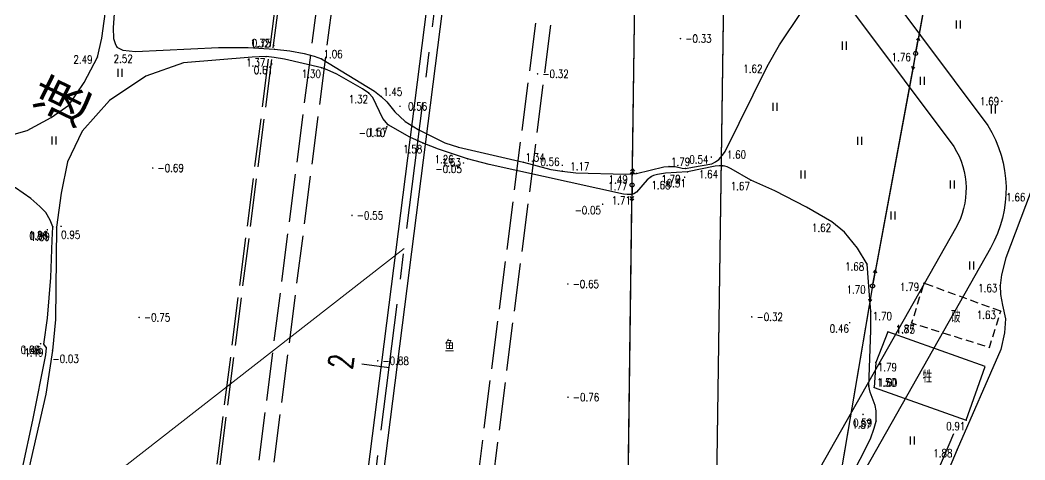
# Model space of a CAD drawing. Extents: x 500036 to 1001740, y 2543128 to 5086681.
# Drawn here: x 500697.2 to 500822.7, y 2543734.5 to 2543789.5 of the extents above; entities that cross this region are included whole.
import ezdxf
from ezdxf.enums import TextEntityAlignment as Align

# ---------------------------------------------------------------- set-up
doc = ezdxf.new("R2010")
doc.units = 0
doc.header["$LTSCALE"] = 0.5
for name, pattern in [('ACAD_ISO02W100', [15, 12, -3]), ('CENTER', [50.8, 31.75, -6.35, 6.35, -6.35]), ('X5', [3, 2, -1])]:
    doc.linetypes.add(name, pattern=pattern)
doc.layers.get('0').update_dxf_attribs({"linetype": 'CONTINUOUS', "lineweight": 5})
for name, color, linetype in [('0-文字', 7, 'CONTINUOUS'), ('GCD', 8, 'CONTINUOUS'), ('L-河涌边线', 160, 'CONTINUOUS'), ('station', 6, 'CONTINUOUS'), ('zhix', 2, 'CONTINUOUS'), ('分隔带', 3, 'CONTINUOUS'), ('地形图', 8, 'CONTINUOUS'), ('虚线', 11, 'ACAD_ISO02W100'), ('路基边线', 1, 'CONTINUOUS')]:
    doc.layers.add(name, color=color, linetype=linetype)
doc.layers.add('隧道', color=6, linetype='CONTINUOUS', lineweight=5)
doc.styles.add('GTF_XW', font='simplex1.shx', dxfattribs={"width": 0.7, "bigfont": 'hztxt.shx'})
doc.styles.add('HZ', font='romans.shx', dxfattribs={"width": 0.8, "bigfont": 'hztxt.shx'})
doc.styles.get("Standard").update_dxf_attribs({"font": 'simplex1.shx', "width": 0.7, "bigfont": 'hztxt.shx'})
doc.linetypes.add('10421', pattern='A,2,[150,AAA.SHX,S=1,R=0,X=0,Y=1],1e-11', length=2)

# ---------------------------------------------------------------- blocks, each defined once
blk = doc.blocks.new('GC200')
at = {"linetype": 'Continuous', "const_width": 0.2, "flags": 128}
blk.add_lwpolyline([(-0.1, 0, 1), (0.1, 0, 1)], format="xyb", close=True, dxfattribs=at)
blk = doc.blocks.new('gc121')
for p, q in [((-0.5, -1), (-0.5, 1)), ((0.5, -1), (0.5, 1))]:
    blk.add_line(p, q)
blk = doc.blocks.new('gc013a')
at = {"linetype": 'Continuous'}
blk.add_line((0.5, 0), (4, 0), dxfattribs=at)
at = {"linetype": 'Continuous', "flags": 128}
for points in [[(2.88, 0.5), (3.38, 0), (2.88, -0.5)], [(3.5, 0.5), (4, 0), (3.5, -0.5)]]:
    blk.add_lwpolyline(points, dxfattribs=at)
blk = doc.blocks.new('gc013b')
at = {"linetype": 'Continuous'}
blk.add_line((0.5, 0), (4, 0), dxfattribs=at)
at = {"linetype": 'Continuous', "flags": 128}
blk.add_lwpolyline([(3.39, 0.35), (4, 0), (3.39, -0.35)], dxfattribs=at)
blk = doc.blocks.new('gc170')
at = {"linetype": 'Continuous'}
blk.add_circle((0, 0), 0.5, dxfattribs=at)

msp = doc.modelspace()

# ---------------------------------------------------------------- linework, layer by layer
at = {"layer": 'L-河涌边线', "linetype": 'Continuous', "flags": 128}
msp.add_lwpolyline([(500813.828, 2543737.774), (500797.585, 2543699.58), (500793.936, 2543689.562), (500780.043, 2543655.587, 0.3621877), (500782.364, 2543648.261), (500932.955, 2543551.952)], format="xyb", dxfattribs=at)
at = {"layer": 'station', "color": 6}
msp.add_line((500743.291, 2543746.05), (500739.889, 2543746.483), dxfattribs=at)
at = {"layer": 'zhix', "linetype": 'CENTER', "flags": 128}
msp.add_lwpolyline([(500793.177, 2543473.03), (500792.623, 2543473.863), (500792.07, 2543474.696), (500791.517, 2543475.529), (500790.964, 2543476.363), (500790.411, 2543477.196), (500789.859, 2543478.029), (500789.306, 2543478.863), (500788.754, 2543479.697), (500788.203, 2543480.531), (500787.652, 2543481.365), (500787.101, 2543482.2), (500786.551, 2543483.035), (500786.001, 2543483.871), (500785.452, 2543484.707), (500784.904, 2543485.543), (500784.357, 2543486.38), (500783.81, 2543487.217), (500783.264, 2543488.055), (500782.719, 2543488.893), (500782.174, 2543489.732), (500781.631, 2543490.572), (500781.089, 2543491.412), (500780.548, 2543492.253), (500780.008, 2543493.094), (500779.469, 2543493.937), (500778.931, 2543494.78), (500778.395, 2543495.624), (500777.859, 2543496.468), (500777.326, 2543497.314), (500776.793, 2543498.161), (500776.262, 2543499.008), (500775.733, 2543499.856), (500775.205, 2543500.706), (500774.679, 2543501.556), (500774.154, 2543502.407), (500773.631, 2543503.26), (500773.11, 2543504.113), (500772.59, 2543504.968), (500772.073, 2543505.823), (500771.557, 2543506.68), (500771.044, 2543507.538), (500770.532, 2543508.397), (500770.022, 2543509.258), (500769.515, 2543510.119), (500769.009, 2543510.982), (500768.506, 2543511.846), (500768.006, 2543512.712), (500767.507, 2543513.579), (500767.011, 2543514.447), (500766.517, 2543515.317), (500766.026, 2543516.188), (500765.537, 2543517.06), (500765.051, 2543517.934), (500764.568, 2543518.81), (500764.087, 2543519.687), (500763.609, 2543520.565), (500763.134, 2543521.445), (500762.662, 2543522.326), (500762.193, 2543523.209), (500761.726, 2543524.094), (500761.263, 2543524.98), (500760.803, 2543525.868), (500760.346, 2543526.757), (500759.892, 2543527.648), (500759.441, 2543528.541), (500758.994, 2543529.436), (500758.55, 2543530.332), (500758.11, 2543531.229), (500757.673, 2543532.129), (500757.239, 2543533.03, -0.1086604), (500732.772, 2543637.598), (500732.761, 2543638.598), (500732.753, 2543639.598), (500732.75, 2543640.598), (500732.75, 2543641.598), (500732.754, 2543642.598), (500732.762, 2543643.598), (500732.773, 2543644.598), (500732.788, 2543645.598), (500732.807, 2543646.598), (500732.829, 2543647.597), (500732.854, 2543648.597), (500732.883, 2543649.597), (500732.915, 2543650.596), (500732.951, 2543651.596), (500732.989, 2543652.595), (500733.031, 2543653.594), (500733.076, 2543654.593), (500733.124, 2543655.592), (500733.175, 2543656.59), (500733.228, 2543657.589), (500733.285, 2543658.587), (500733.344, 2543659.586), (500733.407, 2543660.584), (500733.471, 2543661.582), (500733.539, 2543662.579), (500733.609, 2543663.577), (500733.681, 2543664.574), (500733.756, 2543665.571), (500733.834, 2543666.568), (500733.913, 2543667.565), (500733.995, 2543668.562), (500734.079, 2543669.558), (500734.166, 2543670.555), (500734.254, 2543671.551), (500734.345, 2543672.547), (500734.437, 2543673.542), (500734.531, 2543674.538), (500734.628, 2543675.533), (500734.726, 2543676.528), (500734.826, 2543677.523), (500734.927, 2543678.518), (500735.031, 2543679.513), (500735.135, 2543680.507), (500735.242, 2543681.502), (500735.35, 2543682.496), (500735.459, 2543683.49), (500735.569, 2543684.484), (500735.681, 2543685.477), (500735.795, 2543686.471), (500735.909, 2543687.464), (500736.024, 2543688.458), (500736.141, 2543689.451), (500736.259, 2543690.444), (500736.377, 2543691.437), (500736.497, 2543692.43), (500736.617, 2543693.423), (500736.738, 2543694.415), (500736.86, 2543695.408), (500736.983, 2543696.4), (500737.106, 2543697.393), (500737.229, 2543698.385), (500737.354, 2543699.377), (500737.478, 2543700.369), (500737.603, 2543701.361), (500737.729, 2543702.354), (500737.855, 2543703.346), (500737.98, 2543704.338), (500738.107, 2543705.33), (500738.233, 2543706.322), (500738.359, 2543707.314), (500779.058, 2544027.005)], format="xyb", dxfattribs=at)
at = {"layer": '分隔带', "flags": 128}
for points in [[(500737.367, 2543707.44), (500778.066, 2544027.131, 0.024684)], [(500739.351, 2543707.187), (500780.05, 2544026.879, 0.0174468)], [(500776.48, 2543823.581), (500813.861, 2543773.659, -0.2748305), (500814.074, 2543763.44), (500782.745, 2543708.164)]]:
    msp.add_lwpolyline(points, format="xyb", dxfattribs=at)
at = {"layer": '地形图', "color": 1, "linetype": 'Continuous'}
msp.add_line((500783.697, 2543692.777), (500786.954, 2543921.198), dxfattribs=at)
at = {"layer": '地形图', "linetype": 'Continuous'}
for p, q in [((500773.686, 2543770.872), (500775.79, 2543916.7)), ((500813.154, 2543808.023), (500809.429, 2543787.266)), ((500808.711, 2543783.331), (500804.052, 2543758.225)), ((500772.982, 2543716.701), (500773.631, 2543766.872)), ((500803.352, 2543754.287), (500799.677, 2543732.679))]:
    msp.add_line(p, q, dxfattribs=at)
at = {"layer": '地形图', "linetype": 'Continuous', "flags": 128}
for points in [[(500773.657, 2543768.872), (500775.819, 2543918.7), (500775.531, 2543947.526)], [(500813.507, 2543809.992), (500809.076, 2543785.297), (500803.687, 2543756.259), (500799.342, 2543730.707), (500794.752, 2543707.397), (500758.216, 2543714.651), (500735.919, 2543718.846), (500699.502, 2543726.227), (500661.202, 2543734.632)], [(500770.9, 2543519.278), (500770.979, 2543582.911), (500772.071, 2543641.748), (500772.956, 2543714.701), (500773.657, 2543768.872)]]:
    msp.add_lwpolyline(points, dxfattribs=at)
at = {"layer": '地形图', "linetype": '10421', "flags": 128}
for points in [[(500782.837, 2543908.519), (500769.267, 2543914.156), (500759.448, 2543918.218), (500747.754, 2543922.636), (500731.638, 2543928.238), (500723.025, 2543931.205), (500718.091, 2543932.677), (500714.309, 2543933.416), (500710.854, 2543933.908), (500705.394, 2543933.718), (500704.586, 2543933.567), (500704.036, 2543933.345), (500703.351, 2543932.803), (500702.931, 2543932.236), (500699.34, 2543925.43), (500698.681, 2543923.504), (500698.329, 2543921.661), (500697.882, 2543915.109), (500697.503, 2543912.896), (500696.412, 2543910.968), (500696.412, 2543910.968), (500695.996, 2543909.971), (500695.626, 2543908.937), (500692.709, 2543898.328), (500692.494, 2543897.826), (500692.126, 2543897.393), (500691.791, 2543897.228), (500691.385, 2543897.161), (500688.865, 2543898.289), (500688.534, 2543898.318), (500688.314, 2543898.228), (500688.094, 2543898.059), (500687.957, 2543897.72), (500686.676, 2543894.787), (500686.137, 2543892.95), (500682.554, 2543876.417), (500680.625, 2543868.606), (500680.552, 2543867.873), (500680.527, 2543866.936), (500680.698, 2543865.124), (500682.727, 2543859.589), (500684.146, 2543853.685), (500684.282, 2543853.434), (500684.408, 2543853.246), (500684.748, 2543853.19), (500685.177, 2543853.325), (500686.2, 2543854.046), (500686.519, 2543854.161), (500686.813, 2543854.174), (500687.028, 2543854.131), (500687.274, 2543854.03), (500689.014, 2543852.719), (500689.126, 2543852.515), (500689.157, 2543852.273), (500689.14, 2543851.86), (500688.824, 2543851.52), (500688.784, 2543851.339), (500688.943, 2543851.137), (500690.061, 2543850.526), (500694.718, 2543848.384), (500698.217, 2543846.85), (500701.658, 2543845.59), (500706.487, 2543844.06), (500708.414, 2543843.56), (500711.042, 2543842.943), (500712.149, 2543842.569), (500713.198, 2543841.978), (500715.468, 2543840.063), (500716.166, 2543839.618), (500718.788, 2543838.246), (500719.556, 2543838.034), (500720.098, 2543837.957), (500720.683, 2543838.182), (500721.777, 2543839.268), (500721.989, 2543839.406), (500722.214, 2543839.465), (500722.534, 2543839.325), (500723.074, 2543838.856), (500723.144, 2543838.557), (500723.099, 2543838.203), (500722.168, 2543836.854), (500722.022, 2543836.307), (500722.142, 2543835.721), (500722.898, 2543834.415), (500723.107, 2543833.603), (500723.034, 2543833.074), (500722.849, 2543832.56), (500720.732, 2543828.454), (500719.81, 2543826.954), (500715.983, 2543822.988), (500715.399, 2543822.275), (500714.785, 2543821.366), (500714.171, 2543820.203), (500713.769, 2543819), (500713.447, 2543817.861), (500711.077, 2543806.253), (500709.061, 2543798.909), (500708.737, 2543797.435), (500708.659, 2543796.053), (500708.982, 2543791.195), (500708.956, 2543790.31), (500708.819, 2543788.518), (500708.858, 2543787.16), (500709.059, 2543786.558), (500709.29, 2543786.106), (500710.006, 2543785.717), (500711.614, 2543785.53), (500721.985, 2543786.026), (500725.684, 2543786.032), (500728.96, 2543785.823), (500730.891, 2543785.62), (500732.685, 2543785.311), (500733.942, 2543784.974), (500734.84, 2543784.623), (500741.462, 2543780.571), (500742.293, 2543779.925), (500743.017, 2543779.257), (500743.986, 2543777.996), (500745.283, 2543776.801), (500746.93, 2543775.811), (500750.254, 2543774.151), (500751.961, 2543773.577), (500760.078, 2543771.712), (500763.514, 2543770.807), (500764.925, 2543770.597), (500766.606, 2543770.408), (500772.834, 2543770.224), (500774.212, 2543770.319), (500777.615, 2543771.127), (500778.264, 2543771.169), (500779.036, 2543771.175), (500779.912, 2543770.964), (500780.304, 2543770.936), (500781.199, 2543771.1), (500783.614, 2543771.535), (500784.069, 2543771.765), (500784.49, 2543772.065), (500784.957, 2543772.577), (500785.294, 2543773.071), (500790.547, 2543783.684), (500792.054, 2543786.357), (500794.851, 2543790.521), (500795.465, 2543791.814), (500795.635, 2543792.569), (500795.727, 2543793.631), (500795.438, 2543794.233), (500794.82, 2543794.75), (500792.948, 2543795.171), (500792.798, 2543795.312), (500792.74, 2543795.437), (500792.745, 2543795.715), (500792.855, 2543795.954), (500795.917, 2543800.986), (500802.525, 2543813.48), (500803.517, 2543815.748), (500803.846, 2543817.688), (500803.975, 2543820.637), (500804.441, 2543824.387), (500804.695, 2543825.516), (500805.172, 2543827.455), (500811.764, 2543850.604), (500812.601, 2543853.513), (500817.328, 2543866.853), (500817.801, 2543868.77), (500817.657, 2543870.104), (500817.288, 2543871.053), (500815.749, 2543872.431), (500814.698, 2543873.094), (500810.743, 2543874.302), (500797.755, 2543877.778), (500795.376, 2543878.551), (500794.125, 2543879.295), (500793.424, 2543880.265), (500793.37, 2543881.614), (500793.505, 2543883.191), (500793.773, 2543891.762), (500793.495, 2543894.489), (500793.139, 2543896.894), (500790.282, 2543902.612), (500789.191, 2543904.296), (500788.009, 2543905.52), (500786.576, 2543906.451)], [(500683.421, 2543777.802), (500690.497, 2543775.382), (500693.208, 2543775.065), (500695.297, 2543774.904), (500698.083, 2543775.66), (500701.063, 2543777.291), (500703.284, 2543778.854), (500705.179, 2543781.657), (500706.848, 2543784.842), (500707.396, 2543787.194), (500707.997, 2543791.453), (500708.195, 2543796.24), (500708.415, 2543797.824), (500708.943, 2543800.418), (500710.116, 2543805.165), (500712.796, 2543815.584), (500712.99, 2543816.926), (500713.547, 2543819.606), (500713.866, 2543820.643), (500714.385, 2543821.816), (500714.619, 2543822.662), (500714.619, 2543822.662), (500715.86, 2543827.829), (500716.276, 2543830.076), (500716.354, 2543831.818), (500716.231, 2543833.813), (500715.781, 2543836.763), (500715.58, 2543837.691), (500714.832, 2543838.994), (500714.126, 2543839.721), (500713.459, 2543840.165), (500710.994, 2543841.231), (500699.344, 2543845.328), (500698.125, 2543845.482), (500696.664, 2543845.519), (500695.356, 2543845.392), (500693.728, 2543845.109), (500691.71, 2543844.328), (500689.726, 2543843.458), (500688.024, 2543842.515), (500686.801, 2543841.577), (500686.039, 2543840.758), (500685.342, 2543839.074), (500682.23, 2543828.046), (500681.345, 2543824.131), (500678.037, 2543805.806), (500675.611, 2543790.638), (500675.425, 2543788.589), (500675.478, 2543787.168), (500676.237, 2543784.273), (500677.051, 2543782.518), (500678.028, 2543781.246), (500679.021, 2543780.372), (500680.783, 2543779.062)], [(500706.529, 2543720.979), (500708.174, 2543720.499), (500709.745, 2543720.177), (500720.746, 2543719.883), (500722.586, 2543719.769), (500726.647, 2543719.513), (500732.644, 2543719.164), (500735.919, 2543718.846), (500738.058, 2543718.589), (500743.408, 2543717.631), (500744.995, 2543717.413), (500746.995, 2543717.201), (500760.419, 2543716.522), (500763.621, 2543716.181), (500769.344, 2543715.367), (500772.08, 2543715.103), (500772.748, 2543715.047), (500775.744, 2543715.105), (500778.164, 2543715.136), (500781.92, 2543715.039), (500784.234, 2543714.894), (500787, 2543714.575), (500787.895, 2543714.373), (500790.184, 2543713.683), (500791.043, 2543713.628), (500791.708, 2543713.781), (500792.15, 2543713.917), (500793.549, 2543714.617), (500794.534, 2543715.245), (500795.468, 2543716.071), (500796.661, 2543717.913), (500797.732, 2543720.091), (500798.372, 2543722.062), (500799.374, 2543727.125), (500800.126, 2543729.72), (500800.858, 2543732.095), (500803.447, 2543737.175), (500803.892, 2543738.504), (500804.137, 2543739.393), (500804.163, 2543740.655), (500804.022, 2543741.342), (500803.417, 2543742.995), (500803.246, 2543743.756), (500803.486, 2543750.691), (500803.476, 2543753.099), (500803.333, 2543755.106), (500803.006, 2543758.988), (500801.799, 2543760.973), (500800.188, 2543762.985), (500798.626, 2543764.274), (500795.442, 2543766.112), (500791.489, 2543768.134), (500788.471, 2543769.48), (500786.047, 2543770.907), (500785.534, 2543771.145), (500785.248, 2543771.214), (500784.991, 2543771.265), (500784.531, 2543771.256), (500784.049, 2543771.205), (500780.566, 2543770.502), (500777.837, 2543770.36), (500776.815, 2543770.187), (500776.335, 2543770.037), (500776.061, 2543769.914), (500775.536, 2543769.527), (500774.206, 2543767.977), (500773.884, 2543767.775), (500773.604, 2543767.688), (500773.051, 2543767.682), (500772.585, 2543767.729), (500755.788, 2543771.432), (500753.106, 2543772.135), (500749.477, 2543773.358), (500747.533, 2543774.108), (500745.86, 2543774.842), (500743.173, 2543776.386), (500742.52, 2543777.176), (500741.244, 2543779.813), (500740.76, 2543780.342), (500739.958, 2543780.89), (500736.777, 2543782.714), (500735.567, 2543783.254), (500734.871, 2543783.505), (500730.206, 2543784.607), (500728.934, 2543784.815), (500727.916, 2543784.906), (500726.198, 2543784.855), (500717.617, 2543784.129), (500712.892, 2543782.483), (500708.354, 2543779.408), (500704.932, 2543775.605), (500703.125, 2543771.764), (500702.321, 2543767.851), (500701.748, 2543763.612), (500701.6, 2543752.054), (500701.232, 2543748.217), (500700.381, 2543742.743), (500698.005, 2543732.182), (500697.874, 2543731.287), (500697.885, 2543730.639), (500697.99, 2543729.51), (500698.254, 2543728.338), (500698.633, 2543727.528), (500699.554, 2543726.418), (500699.942, 2543725.09), (500700.158, 2543724.447), (500700.715, 2543723.963), (500701.083, 2543723.681), (500701.833, 2543723.209), (500703.609, 2543722.202), (500704.511, 2543721.793)], [(500663.66, 2543741.227), (500662.974, 2543733.681), (500663.29, 2543718.121), (500663.504, 2543716.435), (500663.688, 2543716.041), (500663.925, 2543715.737), (500664.45, 2543715.602), (500666.085, 2543715.399), (500668.023, 2543715.212), (500669.652, 2543715.226), (500673.605, 2543715.712), (500677.91, 2543716.601), (500680.326, 2543717.556), (500682.457, 2543718.582), (500686.733, 2543722.006), (500687.629, 2543722.661), (500688.585, 2543723.134), (500689.719, 2543723.633), (500691.794, 2543724.368), (500692.551, 2543724.776), (500693.564, 2543725.596), (500694.573, 2543726.725), (500695.312, 2543727.699), (500696.114, 2543729.243), (500696.654, 2543730.65), (500697.48, 2543733.493), (500698.796, 2543739.494), (500700.403, 2543747.664), (500700.468, 2543748.547), (500700.165, 2543748.997), (500700.601, 2543752.231), (500701.023, 2543757.313), (500701.193, 2543761.963), (500701.28, 2543763.652), (500700.948, 2543764.486), (500700.387, 2543765.416), (500699.665, 2543766.194), (500698.546, 2543767.178), (500696.593, 2543768.499), (500694.68, 2543769.614), (500692.144, 2543770.843), (500688.733, 2543771.894), (500683.706, 2543773.055), (500681.914, 2543773.259), (500680.461, 2543773.309), (500679.224, 2543773.016), (500677.328, 2543772.456), (500675.148, 2543771.585), (500674.15, 2543771.064), (500672.7, 2543770.143), (500671.537, 2543769.212), (500671.116, 2543768.735), (500670.511, 2543767.991), (500669.428, 2543766.44), (500667.662, 2543763.28), (500667.123, 2543761.483), (500665.749, 2543753.777)]]:
    msp.add_lwpolyline(points, close=True, dxfattribs=at)
at = {"layer": '地形图', "color": 1, "linetype": 'Continuous', "flags": 128}
msp.add_lwpolyline([(500783.672, 2543691.027), (500786.978, 2543922.947)], dxfattribs=at)
at = {"layer": '地形图', "linetype": '10421', "flags": 128}
msp.add_lwpolyline([(500860.343, 2543851.928), (500860.047, 2543848.173), (500860.224, 2543843.871), (500860.586, 2543841.436), (500861.444, 2543839.235), (500862.157, 2543836.826), (500862.338, 2543834.809), (500861.901, 2543832.451), (500860.911, 2543830.439), (500859.128, 2543827.609), (500851.893, 2543817.011), (500850.945, 2543815.282), (500850.008, 2543813.394), (500847.518, 2543806.489), (500847.098, 2543805.734), (500846.64, 2543805.158), (500845.603, 2543804.195), (500844.63, 2543803.65), (500843.912, 2543803.41), (500843.033, 2543803.431), (500841.899, 2543803.694), (500838.886, 2543804.666), (500837.358, 2543805.028), (500836.219, 2543805.211), (500835.198, 2543805.278), (500833.319, 2543805.204), (500832.559, 2543805.261), (500831.069, 2543805.446), (500823.29, 2543806.657), (500820.881, 2543807.2), (500817.506, 2543808.162), (500813.685, 2543809.652), (500811.133, 2543811.063), (500810.562, 2543811.189), (500809.059, 2543811.24), (500806.627, 2543811.101), (500804.968, 2543810.83), (500804.108, 2543810.524), (500803.544, 2543810.028), (500802.875, 2543809.264), (500802.289, 2543808.208), (500801.898, 2543807.177), (500801.711, 2543806.174), (500801.722, 2543805.504), (500802.184, 2543804.167), (500802.293, 2543803.494), (500802.284, 2543802.744), (500802.173, 2543802.052), (500802.121, 2543801.759), (500802.038, 2543801.542), (500801.778, 2543801.351), (500798.924, 2543800.552), (500798.309, 2543800.226), (500798.148, 2543800.084), (500798.065, 2543799.938), (500797.985, 2543799.517), (500798.448, 2543797.098), (500798.544, 2543796.806), (500798.733, 2543796.507), (500798.851, 2543796.454), (500799.025, 2543796.436), (500799.182, 2543796.474), (500799.312, 2543796.541), (500800.273, 2543797.618), (500800.469, 2543797.754), (500800.737, 2543797.895), (500801.053, 2543797.953), (500801.388, 2543797.941), (500804.649, 2543797.386), (500805.832, 2543797.09), (500809.789, 2543795.991), (500814.45, 2543794.43), (500819.265, 2543792.747), (500823.708, 2543790.935), (500830.01, 2543788.428), (500830.42, 2543788.161), (500830.684, 2543787.752), (500830.717, 2543787.25), (500830.635, 2543786.574), (500828.876, 2543781.625), (500824.671, 2543771.397), (500823.392, 2543767.802), (500820.356, 2543759.78), (500819.801, 2543757.665), (500819.636, 2543756.3), (500819.695, 2543755.201), (500819.926, 2543753.871), (500820.289, 2543752.135), (500820.164, 2543750.426), (500819.733, 2543748.326), (500814.277, 2543735.818), (500812.157, 2543730.812), (500810.77, 2543727.398), (500810.197, 2543726.096), (500804.923, 2543715.593), (500801.135, 2543708.145), (500800.056, 2543706.559), (500799.568, 2543706.249), (500798.843, 2543705.997), (500797.404, 2543705.787), (500796.77, 2543705.817), (500796.121, 2543705.928), (500789.994, 2543708.502), (500787.543, 2543709.301), (500781.647, 2543711.482), (500775.489, 2543713.089), (500771.585, 2543714.053), (500760.307, 2543715.899), (500759.63, 2543715.908), (500759.318, 2543715.773), (500759.19, 2543715.596), (500759.132, 2543715.308), (500758.909, 2543712.025), (500758.852, 2543710.191), (500758.616, 2543704.913), (500758.641, 2543703.982), (500758.815, 2543703.42), (500759.291, 2543702.774), (500759.912, 2543702.198), (500760.502, 2543701.735), (500762.052, 2543700.977), (500767.871, 2543698.438), (500770.746, 2543697.33), (500775.392, 2543695.692), (500776.018, 2543695.527), (500776.429, 2543695.584), (500777.993, 2543696.026), (500778.308, 2543696.078), (500778.564, 2543696.038), (500778.801, 2543695.977), (500786.589, 2543693.437), (500788.881, 2543692.619), (500791.081, 2543691.701), (500793.057, 2543690.679), (500793.256, 2543690.443), (500793.444, 2543690.116), (500793.597, 2543689.678), (500793.583, 2543689.13), (500793.424, 2543688.696), (500792.696, 2543687.458), (500792.27, 2543686.532), (500789.308, 2543677.158), (500787.385, 2543672.284), (500786.233, 2543668.935), (500784.592, 2543662.504), (500783.42, 2543656.342), (500783.174, 2543653.102), (500783.306, 2543649.457), (500783.549, 2543647.984), (500784.91, 2543643.685), (500785.566, 2543641.799), (500786.043, 2543639.398), (500786.337, 2543637.109), (500786.169, 2543630.304), (500786.054, 2543629.794), (500785.868, 2543629.496), (500785.369, 2543629.434), (500784.87, 2543629.534), (500782.302, 2543630.056), (500780.179, 2543630.601), (500776.162, 2543631.868), (500773.51, 2543632.933), (500768.622, 2543635.33), (500764.488, 2543637.161), (500762.961, 2543637.683), (500760.591, 2543638.221), (500758.572, 2543638.617), (500757.477, 2543638.755), (500756.614, 2543638.711), (500754.644, 2543637.464), (500753.951, 2543637.222), (500749.75, 2543637.4), (500747.868, 2543637.509), (500747.238, 2543637.413), (500746.88, 2543637.207), (500746.726, 2543637.013), (500746.522, 2543636.579), (500746.314, 2543635.787), (500746.138, 2543635.303), (500745.946, 2543635.058), (500741.716, 2543632.814), (500739.79, 2543631.823), (500734.266, 2543628.917), (500733.774, 2543628.751), (500733.273, 2543628.674), (500733.04, 2543628.823), (500732.916, 2543629.01), (500732.441, 2543630.626), (500732.355, 2543630.78), (500732.197, 2543630.906), (500731.749, 2543631.013), (500731.241, 2543631.002), (500724.288, 2543630.447), (500712.949, 2543630.645), (500711.325, 2543630.634), (500700.435, 2543629.704), (500690.727, 2543628.745), (500688.358, 2543628.605), (500683.424, 2543628.311), (500679.368, 2543628.16), (500675.508, 2543628.369), (500672.672, 2543628.904), (500670.448, 2543629.513), (500669.135, 2543630.089), (500666.228, 2543631.331), (500663.88, 2543632.429), (500662.231, 2543633.593), (500661.28, 2543634.705), (500660.618, 2543636.077), (500659.469, 2543640.107), (500658.985, 2543641.512), (500658.469, 2543642.778), (500656.226, 2543646.444), (500655.177, 2543647.656), (500648.572, 2543653.759), (500648.131, 2543654.519), (500647.792, 2543655.337), (500647.668, 2543656.082), (500647.599, 2543656.926), (500648.349, 2543665.451), (500648.591, 2543668.017), (500648.598, 2543669.946), (500648.074, 2543678.756), (500648.063, 2543679.504), (500648.153, 2543680.673), (500648.66, 2543685.231), (500649.522, 2543690.364), (500649.605, 2543691.42), (500649.602, 2543692.247), (500649.394, 2543692.709), (500649.152, 2543693.058), (500639.722, 2543698.395), (500639.047, 2543698.96), (500638.606, 2543699.429), (500638.363, 2543700.114), (500638.123, 2543701.005), (500637.19, 2543705.892), (500637.056, 2543707.165), (500637.173, 2543709.494), (500637.972, 2543713.611), (500638.014, 2543714.168), (500637.897, 2543715.46), (500637.016, 2543719.21), (500636.885, 2543720.059), (500636.661, 2543722.165), (500636.162, 2543732.418), (500636.259, 2543733.964), (500636.438, 2543735.027), (500636.684, 2543735.902), (500637.752, 2543739.042), (500640.183, 2543744.392), (500644.069, 2543753.036), (500646.886, 2543758.268), (500646.946, 2543758.764), (500646.947, 2543759.128), (500646.805, 2543759.441), (500646.535, 2543759.695), (500644.538, 2543760.65)], dxfattribs=at)
at = {"layer": '地形图', "linetype": 'X5', "flags": 128}
msp.add_lwpolyline([(500819.709, 2543753.1), (500810.113, 2543756.598), (500808.561, 2543751.641), (500818.298, 2543748.593)], close=True, dxfattribs=at)
at = {"layer": '地形图', "linetype": 'Continuous', "flags": 128}
msp.add_lwpolyline([(500817.775, 2543746.189), (500805.603, 2543750.511), (500804.1, 2543746.708), (500803.899, 2543743.585), (500815.4, 2543739.501)], close=True, dxfattribs=at)
at = {"layer": '虚线'}
for p, q in [((500720.848, 2543726.547), (500733.247, 2543823.943)), ((500721.245, 2543726.497), (500733.644, 2543823.892)), ((500724.212, 2543712.189), (500738.356, 2543823.292)), ((500753.277, 2543708.489), (500767.421, 2543819.592))]:
    msp.add_line(p, q, dxfattribs=at)
at = {"layer": '虚线', "flags": 128}
for points in [[(500726.096, 2543711.949), (500740.367, 2543824.044)], [(500751.392, 2543708.729), (500765.536, 2543819.832)]]:
    msp.add_lwpolyline(points, dxfattribs=at)
at = {"layer": '路基边线', "flags": 128}
msp.add_lwpolyline([(500780.48, 2543826.583), (500818.105, 2543776.303, -0.2748305), (500818.424, 2543760.974), (500787.095, 2543705.698)], format="xyb", dxfattribs=at)
at = {"layer": '隧道', "color": 7}
msp.add_line((500745.185, 2543760.93), (500687.607, 2543716.128), dxfattribs=at)

# ---------------------------------------------------------------- block references
at = {"layer": '地形图', "linetype": 'Continuous', "xscale": 0.5, "yscale": 0.5}
for name, p in [('gc121', (500814.417, 2543788.926)), ('gc121', (500800.172, 2543786.273)), ('gc170', (500809.076, 2543785.297)), ('gc121', (500709.696, 2543782.87)), ('gc121', (500809.93, 2543781.882)), ('gc121', (500791.526, 2543778.634)), ('gc121', (500818.791, 2543778.287)), ('gc121', (500701.44, 2543774.42)), ('gc121', (500802.096, 2543774.375)), ('gc121', (500795.022, 2543770.17)), ('gc170', (500773.657, 2543768.872)), ('gc121', (500813.689, 2543768.923)), ('gc121', (500806.28, 2543765.049)), ('gc121', (500816.109, 2543758.836)), ('gc170', (500803.687, 2543756.259)), ('gc121', (500808.666, 2543736.978))]:
    msp.add_blockref(name, p, dxfattribs=at)
at = {"layer": '地形图', "linetype": 'Continuous'}
ref = msp.add_blockref('GC200', (500779.696, 2543787.153, -0.33), dxfattribs=dict(at, xscale=0.5, yscale=0.5, zscale=0.5))
ref.add_attrib('height', '-0.33', dxfattribs={"layer": 'GCD', "linetype": 'Continuous', "height": 1, "style": 'HZ', "width": 0.8}).set_placement((500780.296, 2543787.153, -0.33), align=Align.MIDDLE_LEFT)
at = {"layer": '地形图', "linetype": 'Continuous', "yscale": 0.5}
for name, p, xscale, rotation in [('gc013b', (500809.076, 2543785.297), 0.500000000013426, 79.82771669246156), ('gc013b', (500809.076, 2543785.297), 0.5000000000919803, 259.4864092807516), ('gc013a', (500773.657, 2543768.872), 0.4999999998077667, 89.17317148027327), ('gc013a', (500773.657, 2543768.872), 0.500000000139764, 269.2586051651583), ('gc013b', (500803.687, 2543756.259), 0.5000000000919803, 79.48640928075156), ('gc013b', (500803.687, 2543756.259), 0.4999999999976894, 260.3494266713023)]:
    msp.add_blockref(name, p, dxfattribs=dict(at, xscale=xscale, rotation=rotation))
at = {"layer": '地形图', "linetype": 'Continuous'}
ref = msp.add_blockref('GC200', (500709.29, 2543786.106, 2.521), dxfattribs=dict(at, xscale=0.5, yscale=0.5, zscale=0.5))
ref.add_attrib('height', '2.52', dxfattribs={"layer": 'GCD', "linetype": 'Continuous', "height": 1, "style": 'HZ', "width": 0.8}).set_placement((500708.865, 2543784.641, 2.521), align=Align.MIDDLE_LEFT)
ref = msp.add_blockref('GC200', (500728.96, 2543785.823, 1.323), dxfattribs=dict(at, xscale=0.5, yscale=0.5, zscale=0.5))
ref.add_attrib('height', '1.32', dxfattribs={"layer": 'GCD', "linetype": 'Continuous', "height": 1, "style": 'HZ', "width": 0.8}).set_placement((500725.96, 2543786.573, 1.32), align=Align.MIDDLE_LEFT)
ref = msp.add_blockref('GC200', (500728.88, 2543786.296, 0.751), dxfattribs=dict(at, xscale=0.5, yscale=0.5, zscale=0.5))
ref.add_attrib('height', '0.75', dxfattribs={"layer": 'GCD', "linetype": 'Continuous', "height": 1, "style": 'HZ', "width": 0.8}).set_placement((500726.13, 2543786.596, 0.75), align=Align.MIDDLE_LEFT)
ref = msp.add_blockref('GC200', (500706.848, 2543784.842, 2.486), dxfattribs=dict(at, xscale=0.5, yscale=0.5, zscale=0.5))
ref.add_attrib('height', '2.49', dxfattribs={"layer": 'GCD', "linetype": 'Continuous', "height": 1, "style": 'HZ', "width": 0.8}).set_placement((500703.848, 2543784.542, 2.49), align=Align.MIDDLE_LEFT)
ref = msp.add_blockref('GC200', (500727.916, 2543784.906, 1.371), dxfattribs=dict(at, xscale=0.5, yscale=0.5, zscale=0.5))
ref.add_attrib('height', '1.37', dxfattribs={"layer": 'GCD', "linetype": 'Continuous', "height": 1, "style": 'HZ', "width": 0.8}).set_placement((500725.416, 2543784.156, 1.37), align=Align.MIDDLE_LEFT)
ref = msp.add_blockref('GC200', (500734.84, 2543784.623, 1.058), dxfattribs=dict(at, xscale=0.5, yscale=0.5, zscale=0.5))
ref.add_attrib('height', '1.06', dxfattribs={"layer": 'GCD', "linetype": 'Continuous', "height": 1, "style": 'HZ', "width": 0.8}).set_placement((500735.09, 2543785.223, 1.06), align=Align.MIDDLE_LEFT)
ref = msp.add_blockref('GC200', (500809.076, 2543785.297, 1.76), dxfattribs=dict(at, xscale=0.5, yscale=0.5, zscale=0.5))
ref.add_attrib('height', '1.76', dxfattribs={"layer": 'GCD', "linetype": 'Continuous', "height": 1, "style": 'HZ', "width": 0.8}).set_placement((500806.076, 2543784.847, 1.76), align=Align.MIDDLE_LEFT)
ref = msp.add_blockref('GC200', (500728.624, 2543783.983, 0.613), dxfattribs=dict(at, xscale=0.5, yscale=0.5, zscale=0.5))
ref.add_attrib('height', '0.61', dxfattribs={"layer": 'GCD', "linetype": 'Continuous', "height": 1, "style": 'HZ', "width": 0.8}).set_placement((500726.374, 2543783.233, 0.61), align=Align.MIDDLE_LEFT)
ref = msp.add_blockref('GC200', (500734.871, 2543783.505, 1.296), dxfattribs=dict(at, xscale=0.5, yscale=0.5, zscale=0.5))
ref.add_attrib('height', '1.30', dxfattribs={"layer": 'GCD', "linetype": 'Continuous', "height": 1, "style": 'HZ', "width": 0.8}).set_placement((500732.371, 2543782.755, 1.3), align=Align.MIDDLE_LEFT)
ref = msp.add_blockref('GC200', (500790.547, 2543783.684, 1.616), dxfattribs=dict(at, xscale=0.5, yscale=0.5, zscale=0.5))
ref.add_attrib('height', '1.62', dxfattribs={"layer": 'GCD', "linetype": 'Continuous', "height": 1, "style": 'HZ', "width": 0.8}).set_placement((500787.547, 2543783.384, 1.62), align=Align.MIDDLE_LEFT)
ref = msp.add_blockref('GC200', (500761.845, 2543782.745, -0.32), dxfattribs=dict(at, xscale=0.5, yscale=0.5, zscale=0.5))
ref.add_attrib('height', '-0.32', dxfattribs={"layer": 'GCD', "linetype": 'Continuous', "height": 1, "style": 'HZ', "width": 0.8}).set_placement((500762.445, 2543782.745, -0.32), align=Align.MIDDLE_LEFT)
ref = msp.add_blockref('GC200', (500742.293, 2543779.925, 1.451), dxfattribs=dict(at, xscale=0.5, yscale=0.5, zscale=0.5))
ref.add_attrib('height', '1.45', dxfattribs={"layer": 'GCD', "linetype": 'Continuous', "height": 1, "style": 'HZ', "width": 0.8}).set_placement((500742.543, 2543780.525, 1.45), align=Align.MIDDLE_LEFT)
ref = msp.add_blockref('GC200', (500740.76, 2543780.342, 1.323), dxfattribs=dict(at, xscale=0.5, yscale=0.5, zscale=0.5))
ref.add_attrib('height', '1.32', dxfattribs={"layer": 'GCD', "linetype": 'Continuous', "height": 1, "style": 'HZ', "width": 0.8}).set_placement((500738.26, 2543779.592, 1.32), align=Align.MIDDLE_LEFT)
ref = msp.add_blockref('GC200', (500819.857, 2543779.326, 1.69), dxfattribs=dict(at, xscale=0.5, yscale=0.5, zscale=0.5))
ref.add_attrib('height', '1.69', dxfattribs={"layer": 'GCD', "linetype": 'Continuous', "height": 1, "style": 'HZ', "width": 0.8}).set_placement((500817.107, 2543779.326, 1.69), align=Align.MIDDLE_LEFT)
ref = msp.add_blockref('GC200', (500744.652, 2543778.695, 0.555), dxfattribs=dict(at, xscale=0.5, yscale=0.5, zscale=0.5))
ref.add_attrib('height', '0.56', dxfattribs={"layer": 'GCD', "linetype": 'Continuous', "height": 1, "style": 'HZ', "width": 0.8}).set_placement((500745.652, 2543778.695, 0.56), align=Align.MIDDLE_LEFT)
ref = msp.add_blockref('GC200', (500743.009, 2543776.133, -0.101), dxfattribs=dict(at, xscale=0.5, yscale=0.5, zscale=0.5))
ref.add_attrib('height', '-0.10', dxfattribs={"layer": 'GCD', "linetype": 'Continuous', "height": 1, "style": 'HZ', "width": 0.8}).set_placement((500739.509, 2543775.383, -0.1), align=Align.MIDDLE_LEFT)
ref = msp.add_blockref('GC200', (500743.173, 2543776.386, 1.574), dxfattribs=dict(at, xscale=0.5, yscale=0.5, zscale=0.5))
ref.add_attrib('height', '1.57', dxfattribs={"layer": 'GCD', "linetype": 'Continuous', "height": 1, "style": 'HZ', "width": 0.8}).set_placement((500740.673, 2543775.486, 1.57), align=Align.MIDDLE_LEFT)
ref = msp.add_blockref('GC200', (500747.533, 2543774.108, 1.578), dxfattribs=dict(at, xscale=0.5, yscale=0.5, zscale=0.5))
ref.add_attrib('height', '1.58', dxfattribs={"layer": 'GCD', "linetype": 'Continuous', "height": 1, "style": 'HZ', "width": 0.8}).set_placement((500745.033, 2543773.358, 1.58), align=Align.MIDDLE_LEFT)
ref = msp.add_blockref('GC200', (500751.961, 2543773.577, 1.262), dxfattribs=dict(at, xscale=0.5, yscale=0.5, zscale=0.5))
ref.add_attrib('height', '1.26', dxfattribs={"layer": 'GCD', "linetype": 'Continuous', "height": 1, "style": 'HZ', "width": 0.8}).set_placement((500748.961, 2543772.077, 1.26), align=Align.MIDDLE_LEFT)
ref = msp.add_blockref('GC200', (500753.106, 2543772.135, 1.626), dxfattribs=dict(at, xscale=0.5, yscale=0.5, zscale=0.5))
ref.add_attrib('height', '1.63', dxfattribs={"layer": 'GCD', "linetype": 'Continuous', "height": 1, "style": 'HZ', "width": 0.8}).set_placement((500749.856, 2543771.685, 1.63), align=Align.MIDDLE_LEFT)
ref = msp.add_blockref('GC200', (500760.078, 2543771.712, 1.335), dxfattribs=dict(at, xscale=0.5, yscale=0.5, zscale=0.5))
ref.add_attrib('height', '1.34', dxfattribs={"layer": 'GCD', "linetype": 'Continuous', "height": 1, "style": 'HZ', "width": 0.8}).set_placement((500760.328, 2543772.312, 1.34), align=Align.MIDDLE_LEFT)
ref = msp.add_blockref('GC200', (500764.937, 2543771.327, 0.563), dxfattribs=dict(at, xscale=0.5, yscale=0.5, zscale=0.5))
ref.add_attrib('height', '0.56', dxfattribs={"layer": 'GCD', "linetype": 'Continuous', "height": 1, "style": 'HZ', "width": 0.8}).set_placement((500762.187, 2543771.777, 0.56), align=Align.MIDDLE_LEFT)
ref = msp.add_blockref('GC200', (500778.264, 2543771.169, 1.787), dxfattribs=dict(at, xscale=0.5, yscale=0.5, zscale=0.5))
ref.add_attrib('height', '1.79', dxfattribs={"layer": 'GCD', "linetype": 'Continuous', "height": 1, "style": 'HZ', "width": 0.8}).set_placement((500778.514, 2543771.769, 1.79), align=Align.MIDDLE_LEFT)
ref = msp.add_blockref('GC200', (500783.552, 2543772.358, 0.542), dxfattribs=dict(at, xscale=0.5, yscale=0.5, zscale=0.5))
ref.add_attrib('height', '0.54', dxfattribs={"layer": 'GCD', "linetype": 'Continuous', "height": 1, "style": 'HZ', "width": 0.8}).set_placement((500780.802, 2543772.058, 0.54), align=Align.MIDDLE_LEFT)
ref = msp.add_blockref('GC200', (500784.49, 2543772.065, 1.598), dxfattribs=dict(at, xscale=0.5, yscale=0.5, zscale=0.5))
ref.add_attrib('height', '1.60', dxfattribs={"layer": 'GCD', "linetype": 'Continuous', "height": 1, "style": 'HZ', "width": 0.8}).set_placement((500785.49, 2543772.665, 1.6), align=Align.MIDDLE_LEFT)
ref = msp.add_blockref('GC200', (500713.755, 2543770.99, -0.69), dxfattribs=dict(at, xscale=0.5, yscale=0.5, zscale=0.5))
ref.add_attrib('height', '-0.69', dxfattribs={"layer": 'GCD', "linetype": 'Continuous', "height": 1, "style": 'HZ', "width": 0.8}).set_placement((500714.355, 2543770.99, -0.69), align=Align.MIDDLE_LEFT)
ref = msp.add_blockref('GC200', (500752.588, 2543771.622, -0.046), dxfattribs=dict(at, xscale=0.5, yscale=0.5, zscale=0.5))
ref.add_attrib('height', '-0.05', dxfattribs={"layer": 'GCD', "linetype": 'Continuous', "height": 1, "style": 'HZ', "width": 0.8}).set_placement((500749.088, 2543770.872, -0.05), align=Align.MIDDLE_LEFT)
ref = msp.add_blockref('GC200', (500764.925, 2543770.597, 1.169), dxfattribs=dict(at, xscale=0.5, yscale=0.5, zscale=0.5))
ref.add_attrib('height', '1.17', dxfattribs={"layer": 'GCD', "linetype": 'Continuous', "height": 1, "style": 'HZ', "width": 0.8}).set_placement((500765.925, 2543771.197, 1.17), align=Align.MIDDLE_LEFT)
ref = msp.add_blockref('GC200', (500780.304, 2543770.936, 1.719), dxfattribs=dict(at, xscale=0.5, yscale=0.5, zscale=0.5))
ref.add_attrib('height', '1.72', dxfattribs={"layer": 'GCD', "linetype": 'Continuous', "height": 1, "style": 'HZ', "width": 0.8}).set_placement((500777.304, 2543769.586, 1.72), align=Align.MIDDLE_LEFT)
ref = msp.add_blockref('GC200', (500784.991, 2543771.265, 1.637), dxfattribs=dict(at, xscale=0.5, yscale=0.5, zscale=0.5))
ref.add_attrib('height', '1.64', dxfattribs={"layer": 'GCD', "linetype": 'Continuous', "height": 1, "style": 'HZ', "width": 0.8}).set_placement((500781.991, 2543770.215, 1.64), align=Align.MIDDLE_LEFT)
ref = msp.add_blockref('GC200', (500774.212, 2543770.319, 1.485), dxfattribs=dict(at, xscale=0.5, yscale=0.5, zscale=0.5))
ref.add_attrib('height', '1.49', dxfattribs={"layer": 'GCD', "linetype": 'Continuous', "height": 1, "style": 'HZ', "width": 0.8}).set_placement((500770.712, 2543769.569, 1.49), align=Align.MIDDLE_LEFT)
ref = msp.add_blockref('GC200', (500776.061, 2543769.914, 1.681), dxfattribs=dict(at, xscale=0.5, yscale=0.5, zscale=0.5))
ref.add_attrib('height', '1.68', dxfattribs={"layer": 'GCD', "linetype": 'Continuous', "height": 1, "style": 'HZ', "width": 0.8}).set_placement((500776.061, 2543768.864, 1.68), align=Align.MIDDLE_LEFT)
ref = msp.add_blockref('GC200', (500780.566, 2543770.502, 1.704), dxfattribs=dict(at, xscale=0.5, yscale=0.5, zscale=0.5))
ref.add_attrib('height', '1.70', dxfattribs={"layer": 'GCD', "linetype": 'Continuous', "height": 1, "style": 'HZ', "width": 0.8}).set_placement((500777.316, 2543769.602, 1.7), align=Align.MIDDLE_LEFT)
ref = msp.add_blockref('GC200', (500780.22, 2543769.837, 0.309), dxfattribs=dict(at, xscale=0.5, yscale=0.5, zscale=0.5))
ref.add_attrib('height', '0.31', dxfattribs={"layer": 'GCD', "linetype": 'Continuous', "height": 1, "style": 'HZ', "width": 0.8}).set_placement((500777.97, 2543769.087, 0.31), align=Align.MIDDLE_LEFT)
ref = msp.add_blockref('GC200', (500788.471, 2543769.48, 1.673), dxfattribs=dict(at, xscale=0.5, yscale=0.5, zscale=0.5))
ref.add_attrib('height', '1.67', dxfattribs={"layer": 'GCD', "linetype": 'Continuous', "height": 1, "style": 'HZ', "width": 0.8}).set_placement((500785.971, 2543768.73, 1.67), align=Align.MIDDLE_LEFT)
ref = msp.add_blockref('GC200', (500773.657, 2543768.872, 1.768), dxfattribs=dict(at, xscale=0.5, yscale=0.5, zscale=0.5))
ref.add_attrib('height', '1.77', dxfattribs={"layer": 'GCD', "linetype": 'Continuous', "height": 1, "style": 'HZ', "width": 0.8}).set_placement((500770.657, 2543768.722, 1.77), align=Align.MIDDLE_LEFT)
ref = msp.add_blockref('GC200', (500773.604, 2543767.688, 1.71), dxfattribs=dict(at, xscale=0.5, yscale=0.5, zscale=0.5))
ref.add_attrib('height', '1.71', dxfattribs={"layer": 'GCD', "linetype": 'Continuous', "height": 1, "style": 'HZ', "width": 0.8}).set_placement((500771.104, 2543766.938, 1.71), align=Align.MIDDLE_LEFT)
ref = msp.add_blockref('GC200', (500823.392, 2543767.802, 1.658), dxfattribs=dict(at, xscale=0.5, yscale=0.5, zscale=0.5))
ref.add_attrib('height', '1.66', dxfattribs={"layer": 'GCD', "linetype": 'Continuous', "height": 1, "style": 'HZ', "width": 0.8}).set_placement((500820.392, 2543767.352, 1.66), align=Align.MIDDLE_LEFT)
ref = msp.add_blockref('GC200', (500769.973, 2543766.467, -0.05), dxfattribs=dict(at, xscale=0.5, yscale=0.5, zscale=0.5))
ref.add_attrib('height', '-0.05', dxfattribs={"layer": 'GCD', "linetype": 'Continuous', "height": 1, "style": 'HZ', "width": 0.8}).set_placement((500766.473, 2543765.717, -0.05), align=Align.MIDDLE_LEFT)
ref = msp.add_blockref('GC200', (500738.654, 2543765.075, -0.55), dxfattribs=dict(at, xscale=0.5, yscale=0.5, zscale=0.5))
ref.add_attrib('height', '-0.55', dxfattribs={"layer": 'GCD', "linetype": 'Continuous', "height": 1, "style": 'HZ', "width": 0.8}).set_placement((500739.254, 2543765.075, -0.55), align=Align.MIDDLE_LEFT)
ref = msp.add_blockref('GC200', (500700.586, 2543763.28, 0.909), dxfattribs=dict(at, xscale=0.5, yscale=0.5, zscale=0.5))
ref.add_attrib('height', '0.91', dxfattribs={"layer": 'GCD', "linetype": 'Continuous', "height": 1, "style": 'HZ', "width": 0.8}).set_placement((500698.336, 2543762.53, 0.91), align=Align.MIDDLE_LEFT)
ref = msp.add_blockref('GC200', (500701.28, 2543763.652, 1.862), dxfattribs=dict(at, xscale=0.5, yscale=0.5, zscale=0.5))
ref.add_attrib('height', '1.86', dxfattribs={"layer": 'GCD', "linetype": 'Continuous', "height": 1, "style": 'HZ', "width": 0.8}).set_placement((500698.28, 2543762.602, 1.86), align=Align.MIDDLE_LEFT)
ref = msp.add_blockref('GC200', (500701.748, 2543763.612, 1.888), dxfattribs=dict(at, xscale=0.5, yscale=0.5, zscale=0.5))
ref.add_attrib('height', '1.89', dxfattribs={"layer": 'GCD', "linetype": 'Continuous', "height": 1, "style": 'HZ', "width": 0.8}).set_placement((500698.498, 2543762.412, 1.89), align=Align.MIDDLE_LEFT)
ref = msp.add_blockref('GC200', (500702.311, 2543763.708, 0.954), dxfattribs=dict(at, xscale=0.5, yscale=0.5, zscale=0.5))
ref.add_attrib('height', '0.95', dxfattribs={"layer": 'GCD', "linetype": 'Continuous', "height": 1, "style": 'HZ', "width": 0.8}).set_placement((500702.311, 2543762.658, 0.95), align=Align.MIDDLE_LEFT)
ref = msp.add_blockref('GC200', (500798.626, 2543764.274, 1.621), dxfattribs=dict(at, xscale=0.5, yscale=0.5, zscale=0.5))
ref.add_attrib('height', '1.62', dxfattribs={"layer": 'GCD', "linetype": 'Continuous', "height": 1, "style": 'HZ', "width": 0.8}).set_placement((500796.126, 2543763.524, 1.62), align=Align.MIDDLE_LEFT)
ref = msp.add_blockref('GC200', (500803.006, 2543758.988, 1.683), dxfattribs=dict(at, xscale=0.5, yscale=0.5, zscale=0.5))
ref.add_attrib('height', '1.68', dxfattribs={"layer": 'GCD', "linetype": 'Continuous', "height": 1, "style": 'HZ', "width": 0.8}).set_placement((500800.256, 2543758.688, 1.68), align=Align.MIDDLE_LEFT)
ref = msp.add_blockref('GC200', (500765.623, 2543756.504, -0.65), dxfattribs=dict(at, xscale=0.5, yscale=0.5, zscale=0.5))
ref.add_attrib('height', '-0.65', dxfattribs={"layer": 'GCD', "linetype": 'Continuous', "height": 1, "style": 'HZ', "width": 0.8}).set_placement((500766.223, 2543756.504, -0.65), align=Align.MIDDLE_LEFT)
ref = msp.add_blockref('GC200', (500803.687, 2543756.259, 1.696), dxfattribs=dict(at, xscale=0.5, yscale=0.5, zscale=0.5))
ref.add_attrib('height', '1.70', dxfattribs={"layer": 'GCD', "linetype": 'Continuous', "height": 1, "style": 'HZ', "width": 0.8}).set_placement((500800.437, 2543755.809, 1.7), align=Align.MIDDLE_LEFT)
ref = msp.add_blockref('GC200', (500810.113, 2543756.598, 1.791), dxfattribs=dict(at, xscale=0.5, yscale=0.5, zscale=0.5))
ref.add_attrib('height', '1.79', dxfattribs={"layer": 'GCD', "linetype": 'Continuous', "height": 1, "style": 'HZ', "width": 0.8}).set_placement((500807.113, 2543756.148, 1.79), align=Align.MIDDLE_LEFT)
ref = msp.add_blockref('GC200', (500819.636, 2543756.3, 1.633), dxfattribs=dict(at, xscale=0.5, yscale=0.5, zscale=0.5))
ref.add_attrib('height', '1.63', dxfattribs={"layer": 'GCD', "linetype": 'Continuous', "height": 1, "style": 'HZ', "width": 0.8}).set_placement((500816.886, 2543756, 1.63), align=Align.MIDDLE_LEFT)
ref = msp.add_blockref('GC200', (500712.057, 2543752.335, -0.75), dxfattribs=dict(at, xscale=0.5, yscale=0.5, zscale=0.5))
ref.add_attrib('height', '-0.75', dxfattribs={"layer": 'GCD', "linetype": 'Continuous', "height": 1, "style": 'HZ', "width": 0.8}).set_placement((500712.657, 2543752.335, -0.75), align=Align.MIDDLE_LEFT)
ref = msp.add_blockref('GC200', (500788.606, 2543752.398, -0.32), dxfattribs=dict(at, xscale=0.5, yscale=0.5, zscale=0.5))
ref.add_attrib('height', '-0.32', dxfattribs={"layer": 'GCD', "linetype": 'Continuous', "height": 1, "style": 'HZ', "width": 0.8}).set_placement((500789.206, 2543752.398, -0.32), align=Align.MIDDLE_LEFT)
ref = msp.add_blockref('GC200', (500803.476, 2543753.099, 1.701), dxfattribs=dict(at, xscale=0.5, yscale=0.5, zscale=0.5))
ref.add_attrib('height', '1.70', dxfattribs={"layer": 'GCD', "linetype": 'Continuous', "height": 1, "style": 'HZ', "width": 0.8}).set_placement((500803.726, 2543752.499, 1.7), align=Align.MIDDLE_LEFT)
ref = msp.add_blockref('GC200', (500819.709, 2543753.1, 1.63), dxfattribs=dict(at, xscale=0.5, yscale=0.5, zscale=0.5))
ref.add_attrib('height', '1.63', dxfattribs={"layer": 'GCD', "linetype": 'Continuous', "height": 1, "style": 'HZ', "width": 0.8}).set_placement((500816.709, 2543752.65, 1.63), align=Align.MIDDLE_LEFT)
ref = msp.add_blockref('GC200', (500800.834, 2543751.678, 0.46), dxfattribs=dict(at, xscale=0.5, yscale=0.5, zscale=0.5))
ref.add_attrib('height', '0.46', dxfattribs={"layer": 'GCD', "linetype": 'Continuous', "height": 1, "style": 'HZ', "width": 0.8}).set_placement((500798.334, 2543750.928, 0.46), align=Align.MIDDLE_LEFT)
ref = msp.add_blockref('GC200', (500805.603, 2543750.511, 1.752), dxfattribs=dict(at, xscale=0.5, yscale=0.5, zscale=0.5))
ref.add_attrib('height', '1.75', dxfattribs={"layer": 'GCD', "linetype": 'Continuous', "height": 1, "style": 'HZ', "width": 0.8}).set_placement((500806.603, 2543750.811, 1.75), align=Align.MIDDLE_LEFT)
ref = msp.add_blockref('GC200', (500808.561, 2543751.641, 1.868), dxfattribs=dict(at, xscale=0.5, yscale=0.5, zscale=0.5))
ref.add_attrib('height', '1.87', dxfattribs={"layer": 'GCD', "linetype": 'Continuous', "height": 1, "style": 'HZ', "width": 0.8}).set_placement((500806.561, 2543750.891, 1.87), align=Align.MIDDLE_LEFT)
ref = msp.add_blockref('GC200', (500699.748, 2543749.046, 0.694), dxfattribs=dict(at, xscale=0.5, yscale=0.5, zscale=0.5))
ref.add_attrib('height', '0.69', dxfattribs={"layer": 'GCD', "linetype": 'Continuous', "height": 1, "style": 'HZ', "width": 0.8}).set_placement((500697.248, 2543748.296, 0.69), align=Align.MIDDLE_LEFT)
ref = msp.add_blockref('GC200', (500700.165, 2543748.997, 1.464), dxfattribs=dict(at, xscale=0.5, yscale=0.5, zscale=0.5))
ref.add_attrib('height', '1.46', dxfattribs={"layer": 'GCD', "linetype": 'Continuous', "height": 1, "style": 'HZ', "width": 0.8}).set_placement((500697.415, 2543748.247, 1.46), align=Align.MIDDLE_LEFT)
ref = msp.add_blockref('GC200', (500700.468, 2543748.547, 1.488), dxfattribs=dict(at, xscale=0.5, yscale=0.5, zscale=0.5))
ref.add_attrib('height', '1.49', dxfattribs={"layer": 'GCD', "linetype": 'Continuous', "height": 1, "style": 'HZ', "width": 0.8}).set_placement((500697.718, 2543747.947, 1.49), align=Align.MIDDLE_LEFT)
ref = msp.add_blockref('GC200', (500701.232, 2543748.217, -0.03), dxfattribs=dict(at, xscale=0.5, yscale=0.5, zscale=0.5))
ref.add_attrib('height', '-0.03', dxfattribs={"layer": 'GCD', "linetype": 'Continuous', "height": 1, "style": 'HZ', "width": 0.8}).set_placement((500701.232, 2543747.167, -0.03), align=Align.MIDDLE_LEFT)
ref = msp.add_blockref('GC200', (500741.869, 2543746.91, -0.88), dxfattribs=dict(at, xscale=0.5, yscale=0.5, zscale=0.5))
ref.add_attrib('height', '-0.88', dxfattribs={"layer": 'GCD', "linetype": 'Continuous', "height": 1, "style": 'HZ', "width": 0.8}).set_placement((500742.469, 2543746.91, -0.88), align=Align.MIDDLE_LEFT)
ref = msp.add_blockref('GC200', (500804.1, 2543746.708, 1.785), dxfattribs=dict(at, xscale=0.5, yscale=0.5, zscale=0.5))
ref.add_attrib('height', '1.79', dxfattribs={"layer": 'GCD', "linetype": 'Continuous', "height": 1, "style": 'HZ', "width": 0.8}).set_placement((500804.35, 2543746.108, 1.79), align=Align.MIDDLE_LEFT)
ref = msp.add_blockref('GC200', (500803.246, 2543743.756, 1.503), dxfattribs=dict(at, xscale=0.5, yscale=0.5, zscale=0.5))
ref.add_attrib('height', '1.50', dxfattribs={"layer": 'GCD', "linetype": 'Continuous', "height": 1, "style": 'HZ', "width": 0.8}).set_placement((500804.246, 2543744.206, 1.5), align=Align.MIDDLE_LEFT)
ref = msp.add_blockref('GC200', (500803.899, 2543743.585, 1.596), dxfattribs=dict(at, xscale=0.5, yscale=0.5, zscale=0.5))
ref.add_attrib('height', '1.60', dxfattribs={"layer": 'GCD', "linetype": 'Continuous', "height": 1, "style": 'HZ', "width": 0.8}).set_placement((500804.399, 2543744.185, 1.6), align=Align.MIDDLE_LEFT)
ref = msp.add_blockref('GC200', (500765.645, 2543742.361, -0.76), dxfattribs=dict(at, xscale=0.5, yscale=0.5, zscale=0.5))
ref.add_attrib('height', '-0.76', dxfattribs={"layer": 'GCD', "linetype": 'Continuous', "height": 1, "style": 'HZ', "width": 0.8}).set_placement((500766.245, 2543742.361, -0.76), align=Align.MIDDLE_LEFT)
ref = msp.add_blockref('GC200', (500804.137, 2543739.393, 1.865), dxfattribs=dict(at, xscale=0.5, yscale=0.5, zscale=0.5))
ref.add_attrib('height', '1.87', dxfattribs={"layer": 'GCD', "linetype": 'Continuous', "height": 1, "style": 'HZ', "width": 0.8}).set_placement((500801.137, 2543738.943, 1.87), align=Align.MIDDLE_LEFT)
ref = msp.add_blockref('GC200', (500802.506, 2543740.216, 0.592), dxfattribs=dict(at, xscale=0.5, yscale=0.5, zscale=0.5))
ref.add_attrib('height', '0.59', dxfattribs={"layer": 'GCD', "linetype": 'Continuous', "height": 1, "style": 'HZ', "width": 0.8}).set_placement((500801.256, 2543739.166, 0.59), align=Align.MIDDLE_LEFT)
ref = msp.add_blockref('GC200', (500815.4, 2543739.501, 0.907), dxfattribs=dict(at, xscale=0.5, yscale=0.5, zscale=0.5))
ref.add_attrib('height', '0.91', dxfattribs={"layer": 'GCD', "linetype": 'Continuous', "height": 1, "style": 'HZ', "width": 0.8}).set_placement((500812.9, 2543738.751, 0.91), align=Align.MIDDLE_LEFT)
ref = msp.add_blockref('GC200', (500814.277, 2543735.818, 1.877), dxfattribs=dict(at, xscale=0.5, yscale=0.5, zscale=0.5))
ref.add_attrib('height', '1.88', dxfattribs={"layer": 'GCD', "linetype": 'Continuous', "height": 1, "style": 'HZ', "width": 0.8}).set_placement((500811.277, 2543735.368, 1.88), align=Align.MIDDLE_LEFT)

# ---------------------------------------------------------------- texts
at = {"layer": '0-文字', "ltscale": 1000, "width": 0.9}
msp.add_text('速', height=6, rotation=64.13292, dxfattribs=at).set_placement((500703.806, 2543781.739), align=Align.MIDDLE_RIGHT)
at = {"layer": 'station', "color": 6, "style": 'GTF_XW', "width": 0.7}
msp.add_text('2', height=3, rotation=82.74486, dxfattribs=at).set_placement((500738.756, 2543746.628), align=Align.CENTER)
at = {"layer": '地形图', "linetype": 'X5', "style": 'HZ', "width": 0.8}
msp.add_text('破', height=1.5, dxfattribs=at).set_placement((500814.094, 2543752.509), align=Align.MIDDLE)
at = {"layer": '地形图', "linetype": '10421', "style": 'HZ', "width": 0.8}
msp.add_text('鱼', height=1.5, dxfattribs=at).set_placement((500750.836, 2543748.848), align=Align.MIDDLE)
at = {"layer": '地形图', "linetype": 'Continuous', "style": 'HZ', "width": 0.8}
msp.add_text('牲', height=1.5, dxfattribs=at).set_placement((500810.546, 2543745.021), align=Align.MIDDLE)

doc.saveas('drawing.dxf')
